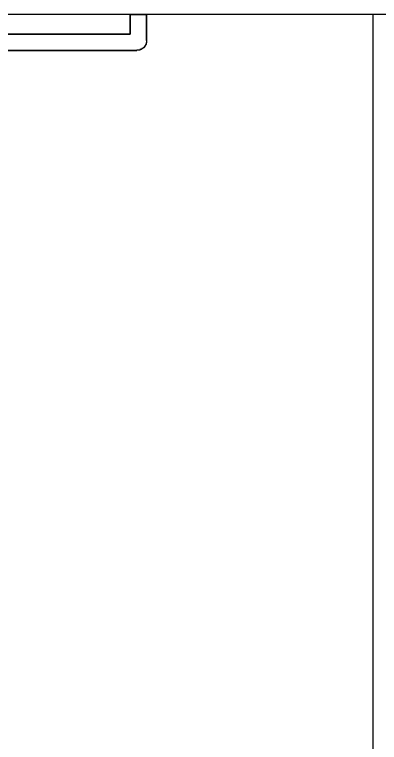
# Model space of a CAD drawing. Header units: inches. Extents: x -233729 to 737493, y -275239 to 196021.
# Drawn here: x 357005 to 357716, y -222757 to -221340 of the extents above; entities that cross this region are included whole.
import ezdxf

# ---------------------------------------------------------------- set-up
doc = ezdxf.new("R2010")
doc.units = ezdxf.units.IN
doc.header["$MEASUREMENT"] = 0
doc.layers.add('_FL_FAC_OFFICES', color=252, linetype='Continuous')
doc.layers.add('_FL_FAC_WALLS', color=252, linetype='Continuous')

# ---------------------------------------------------------------- blocks, each defined once
blk = doc.blocks.new('FL_Building')
at = {"layer": '_FL_FAC_OFFICES', "color": 0}
for p, q in [((2248654.7, -305619.8), (2243079.4, -305619.8)), ((2244130.4, -305657.9), (2244130.4, -305619.8)), ((2244162.1, -305619.8), (2244130.4, -305619.8)), ((2244162.1, -305670.6), (2244162.1, -305619.8)), ((2244603.4, -305619.8), (2244603.4, -307143.8))]:
    blk.add_line(p, q, dxfattribs=at)
blk.add_polyline3d([(2244162.2, -305670.1, 0), (2244162.2, -305671.1, 0), (2244162.2, -305671.1, 0), (2244162.2, -305671.1, 0), (2244162.2, -305671.1, 0), (2244162.2, -305672.1, 0), (2244162.2, -305672.1, 0), (2244162.2, -305672.1, 0), (2244162.2, -305672.1, 0), (2244162.2, -305673.1, 0), (2244162.2, -305673.1, 0), (2244162.2, -305673.1, 0), (2244162.2, -305673.1, 0), (2244162.2, -305673.1, 0), (2244162.2, -305674.1, 0), (2244162.2, -305674.1, 0), (2244162.2, -305674.1, 0), (2244162.2, -305674.1, 0), (2244161.2, -305675.1, 0), (2244161.2, -305675.1, 0), (2244161.2, -305675.1, 0), (2244161.2, -305675.1, 0), (2244161.2, -305676.1, 0), (2244161.2, -305676.1, 0), (2244161.2, -305676.1, 0), (2244161.2, -305676.1, 0), (2244161.2, -305676.1, 0), (2244161.2, -305677.1, 0), (2244161.2, -305677.1, 0), (2244161.2, -305677.1, 0), (2244161.2, -305677.1, 0), (2244161.2, -305678.1, 0), (2244160.2, -305678.1, 0), (2244160.2, -305678.1, 0), (2244160.2, -305678.1, 0), (2244160.2, -305678.1, 0), (2244160.2, -305679.1, 0), (2244160.2, -305679.1, 0), (2244160.2, -305679.1, 0), (2244160.2, -305679.1, 0), (2244160.2, -305679.1, 0), (2244160.2, -305680.1, 0), (2244159.2, -305680.1, 0), (2244159.2, -305680.1, 0), (2244159.2, -305680.1, 0), (2244159.2, -305680.1, 0), (2244159.2, -305681.1, 0), (2244159.2, -305681.1, 0), (2244159.2, -305681.1, 0), (2244159.2, -305681.1, 0), (2244158.2, -305681.1, 0), (2244158.2, -305682.1, 0), (2244158.2, -305682.1, 0), (2244158.2, -305682.1, 0), (2244158.2, -305682.1, 0), (2244158.2, -305682.1, 0), (2244158.2, -305683.1, 0), (2244157.2, -305683.1, 0), (2244157.2, -305683.1, 0), (2244157.2, -305683.1, 0), (2244157.2, -305683.1, 0), (2244157.2, -305683.1, 0), (2244157.2, -305684.1, 0), (2244157.2, -305684.1, 0), (2244156.2, -305684.1, 0), (2244156.2, -305684.1, 0), (2244156.2, -305684.1, 0), (2244156.2, -305684.1, 0), (2244156.2, -305685.1, 0), (2244156.2, -305685.1, 0), (2244155.2, -305685.1, 0), (2244155.2, -305685.1, 0), (2244155.2, -305685.1, 0), (2244155.2, -305685.1, 0), (2244155.2, -305685.1, 0), (2244154.2, -305686.1, 0), (2244154.2, -305686.1, 0), (2244154.2, -305686.1, 0), (2244154.2, -305686.1, 0), (2244154.2, -305686.1, 0), (2244153.2, -305686.1, 0), (2244153.2, -305686.1, 0), (2244153.2, -305687.1, 0), (2244153.2, -305687.1, 0), (2244153.2, -305687.1, 0), (2244152.2, -305687.1, 0), (2244152.2, -305687.1, 0), (2244152.2, -305687.1, 0), (2244152.2, -305687.1, 0), (2244152.2, -305687.1, 0), (2244151.2, -305687.1, 0), (2244151.2, -305688.1, 0), (2244151.2, -305688.1, 0), (2244151.2, -305688.1, 0), (2244151.2, -305688.1, 0), (2244150.2, -305688.1, 0), (2244150.2, -305688.1, 0), (2244150.2, -305688.1, 0), (2244150.2, -305688.1, 0), (2244150.2, -305688.1, 0), (2244149.2, -305688.1, 0), (2244149.2, -305688.1, 0), (2244149.2, -305689.1, 0), (2244149.2, -305689.1, 0), (2244148.2, -305689.1, 0), (2244148.2, -305689.1, 0), (2244148.2, -305689.1, 0), (2244148.2, -305689.1, 0), (2244148.2, -305689.1, 0), (2244147.2, -305689.1, 0), (2244147.2, -305689.1, 0), (2244147.2, -305689.1, 0), (2244147.2, -305689.1, 0), (2244146.2, -305689.1, 0), (2244146.2, -305689.1, 0), (2244146.2, -305689.1, 0), (2244146.2, -305689.1, 0), (2244145.2, -305689.1, 0), (2244145.2, -305689.1, 0), (2244145.2, -305689.1, 0), (2244145.2, -305689.1, 0), (2244145.2, -305689.1, 0), (2244144.2, -305689.1, 0), (2244144.2, -305689.1, 0), (2244144.2, -305689.1, 0), (2244144.2, -305689.1, 0), (2244143.2, -305689.1, 0), (2244143.2, -305689.1, 0), (2244143.2, -305689.1, 0)], dxfattribs=at)
at = {"layer": '_FL_FAC_OFFICES', "color": 0, "extrusion": (0, 0, -1)}
blk.add_ellipse((2244143.1, -305670.6), major_axis=(-13.5, 13.5), ratio=1, start_param=2.356194, end_param=3.926991, dxfattribs=at)
at = {"layer": '_FL_FAC_OFFICES', "color": 0}
for points in [[(2244162.1, -305619.8), (2244130.4, -305619.8), (2244130.4, -305619.8, 3048), (2244162.1, -305619.8, 3048)], [(2244130.4, -305657.9), (2244130.4, -305619.8), (2244130.4, -305619.8, 3048), (2244130.4, -305657.9, 3048)], [(2244162.1, -305670.6), (2244162.1, -305619.8), (2244162.1, -305619.8, 3048), (2244162.1, -305670.6, 3048)], [(2243247.7, -305657.9), (2244130.4, -305657.9), (2244130.4, -305657.9, 3048), (2243247.7, -305657.9, 3048)], [(2243235, -305689.6), (2244143.1, -305689.6), (2244143.1, -305689.6, 3048), (2243235, -305689.6, 3048)]]:
    blk.add_3dface(points, dxfattribs=at)
blk = doc.blocks.new('A$C667968a6')
at = {"layer": '_FL_FAC_WALLS', "linetype": 'Continuous', "lineweight": -3}
blk.add_blockref('FL_Building', (-2249813.7, 156686.2), dxfattribs=at)

msp = doc.modelspace()

# ---------------------------------------------------------------- block references
msp.add_blockref('A$C667968a6', (362913.6874, -72406.61113, -162219.4368))

doc.saveas('drawing.dxf')
